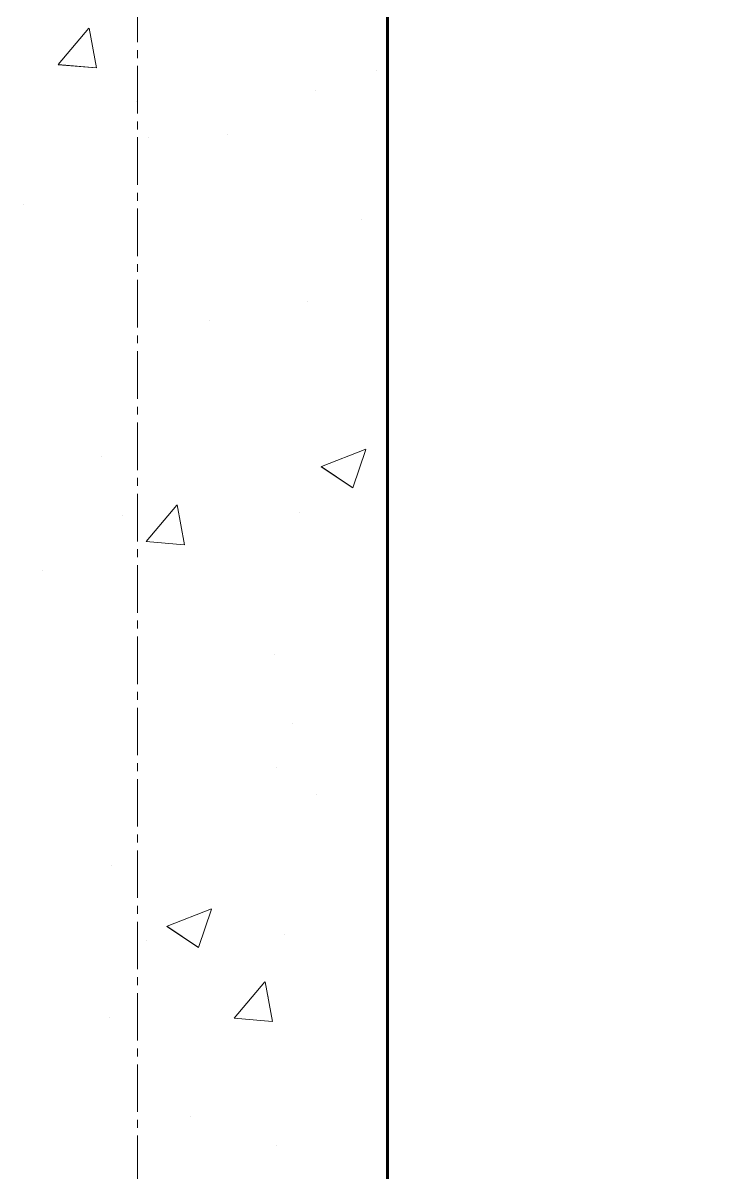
# Model space of a CAD drawing. Header units: millimetres. Extents: x 470010 to 1231400, y -134005 to 421770.
# Drawn here: x 672827.7 to 673104.7, y -69444.1 to -68983.3 of the extents above; entities that cross this region are included whole.
import ezdxf
from ezdxf.enums import TextEntityAlignment as Align

# ---------------------------------------------------------------- set-up
doc = ezdxf.new("R2010")
doc.units = ezdxf.units.MM
doc.linetypes.add('CENTER2', pattern=[28.575, 19.05, -3.175, 3.175, -3.175])
doc.layers.get('Defpoints').update_dxf_attribs({"color": 140})
for name, color, linetype, lineweight in [('0) шп потолок', 3, 'Continuous', 60), ('АР_Стены ПЕНОблок', 52, 'Continuous', 20), ('АР_Штриховка', 8, 'Continuous', 0)]:
    doc.layers.add(name, color=color, linetype=linetype, lineweight=lineweight)
doc.layers.add('РД_Оси_100', color=7, linetype='Continuous', lineweight=0, true_color=0x525252)
doc.styles.add('style1', font='ARIALN.TTF')

# ---------------------------------------------------------------- blocks, each defined once
blk = doc.blocks.new('СОШ_2200_АР_ОСИ_М100_28.05.24')
at = {"layer": 'РД_Оси_100', "color": 251, "linetype": 'CENTER2', "true_color": 0x636466}
blk.add_line((0, -6155), (0, 139938.679), dxfattribs=at)
blk = doc.blocks.new('A$C9108343f')
at = {"layer": '0) шп потолок'}
blk.add_lwpolyline([(13854.96, 29665), (7254.96, 29665), (7254.96, 33345), (15055.52, 33345)], dxfattribs=at)
at = {"layer": 'АР_Стены ПЕНОблок', "color": 18, "linetype": 'Continuous', "lineweight": 20, "true_color": 0x000000}
blk.add_line((7254.96, 21355), (7254.96, 97555), dxfattribs=at)
at = {"layer": 'АР_Штриховка', "color": 18, "linetype": 'Continuous', "lineweight": 0, "true_color": 0x000000}
for p, q in [((7123.17, 31366.28), (7135.42, 31380.87)), ((7138.5, 31364.97), (7135.57, 31380.89)), ((7123.17, 31366.27), (7138.35, 31364.95)), ((7250.73, 31363.98), (7250.73, 31363.98)), ((7226.16, 31355.88), (7226.16, 31355.88)), ((7154.53, 31351.32), (7154.53, 31351.32)), ((7159.45, 31337.06), (7159.45, 31337.06)), ((7191.15, 31338.45), (7191.15, 31338.45)), ((7109.12, 31310.06), (7109.12, 31310.06)), ((7244.71, 31304.33), (7244.71, 31304.33)), ((7223.07, 31271.33), (7223.07, 31271.33)), ((7183.91, 31263.8), (7183.91, 31263.8)), ((7228.57, 31205.32), (7246.36, 31212.14)), ((7241.16, 31196.67), (7246.31, 31212.01)), ((7140.62, 31209.34), (7140.62, 31209.34)), ((7228.52, 31205.19), (7241.15, 31196.67)), ((7158.42, 31175.22), (7170.66, 31189.81)), ((7173.75, 31173.92), (7170.81, 31189.84)), ((7148.97, 31185.51), (7148.97, 31185.51)), ((7219.98, 31186.77), (7219.98, 31186.77)), ((7158.42, 31175.22), (7173.6, 31173.89)), ((7117.09, 31163.62), (7117.09, 31163.62)), ((7209.83, 31129.74), (7209.83, 31129.74)), ((7216.89, 31102.21), (7216.89, 31102.21)), ((7210.69, 31084.56), (7210.69, 31084.56)), ((7226.75, 31073.82), (7226.75, 31073.82)), ((7144.71, 31045.43), (7144.71, 31045.43)), ((7166.77, 31021.13), (7184.56, 31027.96)), ((7179.36, 31012.48), (7184.51, 31027.83)), ((7166.72, 31021), (7179.35, 31012.48)), ((7213.81, 31017.66), (7213.81, 31017.66)), ((7158.7, 31015.42), (7158.7, 31015.42)), ((7193.66, 30984.16), (7205.9, 30998.76)), ((7208.99, 30982.86), (7206.05, 30998.78)), ((7207.45, 30992.75), (7207.45, 30992.75)), ((7143.87, 30984.38), (7143.87, 30984.38)), ((7193.66, 30984.16), (7208.84, 30982.83)), ((7176.21, 30944.71), (7176.21, 30944.71)), ((7210.72, 30933.1), (7210.72, 30933.1))]:
    blk.add_line(p, q, dxfattribs=at)
at = {"layer": 'РД_Оси_100'}
blk.add_blockref('СОШ_2200_АР_ОСИ_М100_28.05.24', (7154.96, 6755), dxfattribs=at)
at = {"layer": 'Defpoints', "color": 18, "true_color": 0x000000, "style": 'style1'}
for p in [(143949.34, 316089.12), (143974.98, 281639.5), (143890.4, 273244.71), (143839.99, 264276.81), (143967.75, 254892.38), (12251.96, 104178.14), (12382.58, 96023.14)]:
    blk.add_attdef('АР-ПОМЕЩЕНИЕ:НАИМЕНОВАНИЕ', text='', height=100, dxfattribs=at).set_placement(p, align=Align.MIDDLE)
at = {"layer": 'Defpoints', "color": 18, "true_color": 0x000000, "style": 'style1', "flags": 8}
for p in [(143951.3, 279099.09), (143848.34, 269251.11), (143875.33, 260094.25), (144049.74, 250824.7), (163419.28, 238153.36), (155897.46, 237965.97), (183037.2, 237965.97), (143342.94, 237876.19)]:
    blk.add_attdef('АР-ПОМЕЩЕНИЕ:НАИМЕНОВАНИЕ', text='', height=100, dxfattribs=at).set_placement(p, align=Align.MIDDLE)

msp = doc.modelspace()

# ---------------------------------------------------------------- hatches: boundary and pattern name
at = {"layer": '0) шп потолок'}
h = msp.add_hatch(dxfattribs=at)
h.set_pattern_fill('ANSI31', color=3, scale=333)
h.paths.add_polyline_path([(700363.966, -68211.242), (700363.966, -67611.242), (699673.57, -67611.242), (699673.57, -67311.242), (695193.57, -67311.242), (695193.57, -68210.434), (694903.511, -68210.544), (693273.563, -68211.166), (693073.563, -68211.242), (692873.57, -68211.242), (691173.57, -68211.242), (684173.57, -68211.242), (684173.57, -68011.242), (684173.57, -65811.242), (684173.57, -65611.242), (684173.57, -64311.242), (684173.57, -59911.242), (684823.57, -59911.242), (684823.57, -59691.242), (685063.57, -59691.242), (685063.57, -57531.242), (684493.57, -57531.242), (684493.57, -54921.242), (681503.566, -54921.242), (681503.566, -57531.242), (680783.57, -57531.242), (680783.57, -58211.242), (680783.57, -58511.242), (680783.57, -61411.242), (680783.57, -61911.242), (680783.57, -62811.242), (680783.57, -66801.242), (680773.57, -67021.242), (679573.57, -67021.242), (672993.57, -67021.242), (672993.57, -67611.257), (672973.57, -67597.767), (672973.57, -70161.242), (672993.57, -70161.242), (672993.57, -70351.242), (673213.57, -70351.242), (673213.57, -70701.242), (679573.57, -70701.242), (679573.57, -70421.242), (680773.57, -70421.242), (680774.132, -70421.242), (680774.132, -70734.234), (680773.57, -70734.796), (680773.57, -72201.242), (682173.57, -72201.242), (684173.57, -72201.242), (684173.57, -72168.693), (698794.179, -72168.693), (698794.179, -71911.242), (699673.57, -71911.242), (699673.57, -71911.242), (700363.966, -71911.242)])
h.paths.add_polyline_path([(684404.826, -59899.073), (684791.115, -59899.073), (684791.115, -59598.459), (684404.826, -59598.459)], flags=24)

# ---------------------------------------------------------------- linework, layer by layer
msp.add_lwpolyline([(679573.57, -70701.242), (672973.57, -70701.242), (672973.57, -67021.242), (680774.132, -67021.242)], dxfattribs=at)
at = {"layer": 'АР_Стены ПЕНОблок', "color": 18, "linetype": 'Continuous', "lineweight": 20, "true_color": 0x000000}
msp.add_line((672973.57, -79011.242), (672973.57, -2811.242), dxfattribs=at)
at = {"layer": 'АР_Штриховка', "color": 18, "linetype": 'Continuous', "lineweight": 0, "true_color": 0x000000}
for p, q in [((672841.785, -68999.965), (672854.03, -68985.371)), ((672857.117, -69001.269), (672854.18, -68985.348)), ((672841.785, -68999.969), (672856.967, -69001.297)), ((672947.187, -69160.926), (672964.972, -69154.099)), ((672959.776, -69169.576), (672964.926, -69154.227)), ((672947.131, -69161.051), (672959.765, -69169.573)), ((672877.029, -69191.021), (672889.274, -69176.428)), ((672892.36, -69192.326), (672889.423, -69176.405)), ((672877.028, -69191.026), (672892.21, -69192.354)), ((672885.385, -69345.114), (672903.17, -69338.287)), ((672897.974, -69353.764), (672903.124, -69338.415)), ((672885.328, -69345.239), (672897.963, -69353.761)), ((672912.272, -69382.078), (672924.517, -69367.485)), ((672927.603, -69383.383), (672924.666, -69367.462)), ((672912.272, -69382.082), (672927.454, -69383.411))]:
    msp.add_line(p, q, dxfattribs=at)

# ---------------------------------------------------------------- block references
msp.add_blockref('A$C9108343f', (665718.612, -100366.242))
at = {"layer": 'РД_Оси_100'}
msp.add_blockref('СОШ_2200_АР_ОСИ_М100_28.05.24', (672873.57, -93611.242), dxfattribs=at)

doc.saveas('drawing.dxf')
